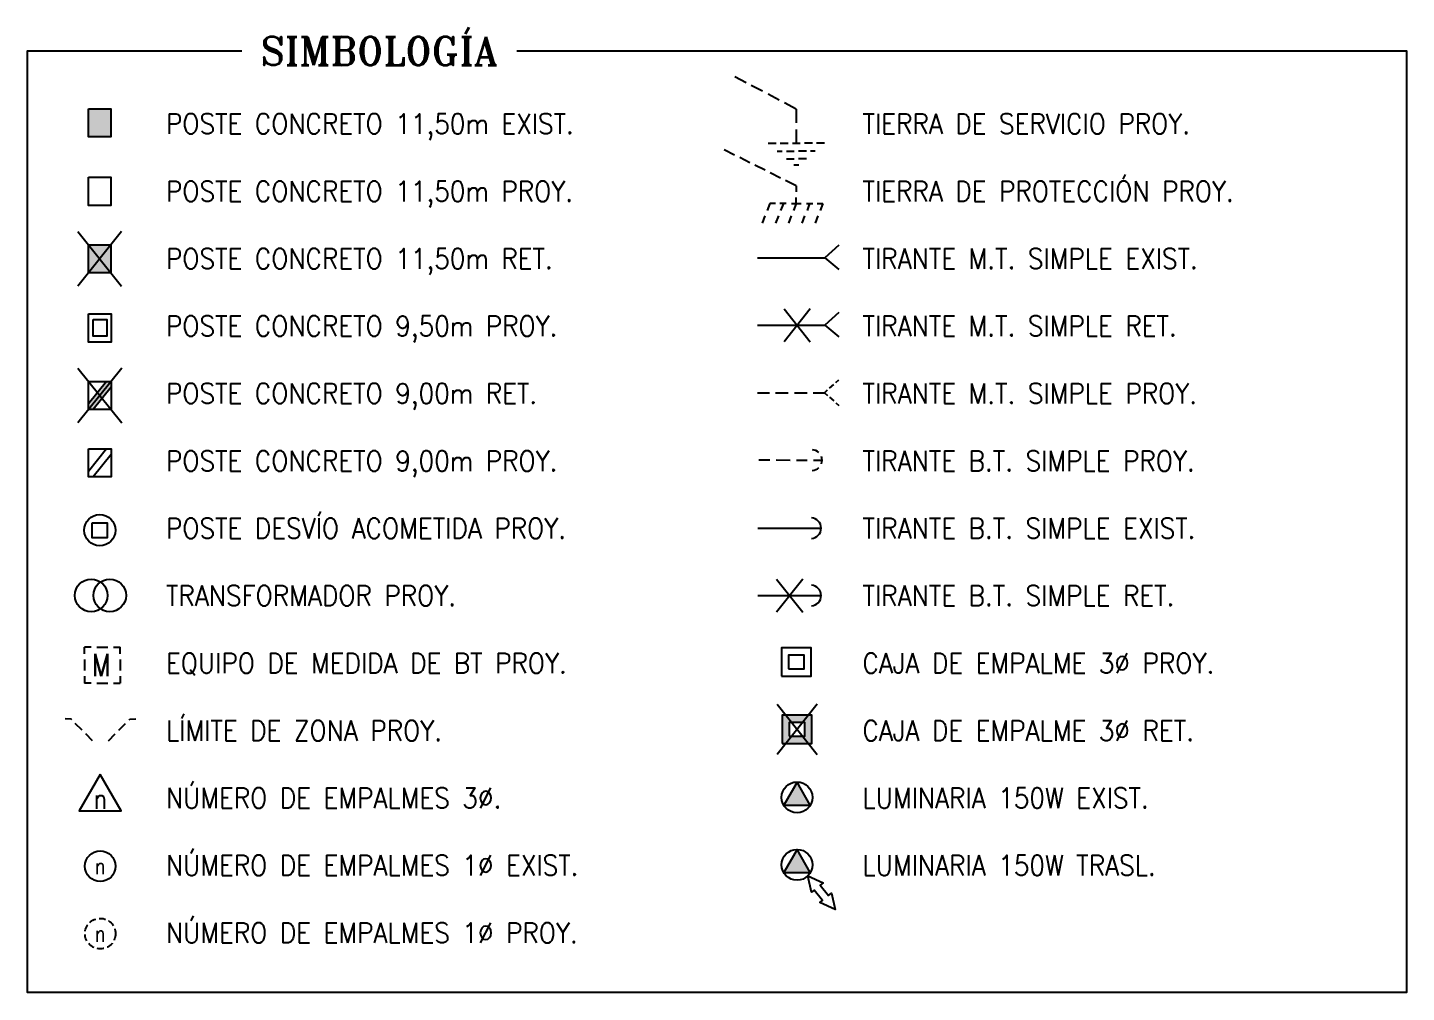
# Model space of a CAD drawing. Extents: x 0 to 336586, y 0 to 6284468.
# Drawn here: x 335948.7 to 336010.1, y 6277773.9 to 6277816.8 of the extents above; entities that cross this region are included whole.
import ezdxf
from ezdxf.enums import TextEntityAlignment as Align

# ---------------------------------------------------------------- set-up
doc = ezdxf.new("R2010")
doc.units = 0
doc.header["$LTSCALE"] = 5
doc.linetypes.add('DASHED', pattern=[0.75, 0.5, -0.25])
for name, color, linetype in [('COTAS', 11, 'Continuous'), ('EQUIPOS', 240, 'Continuous'), ('EQUIPOS_E', 240, 'Continuous'), ('EQUIPOS_P', 240, 'Continuous'), ('EQUIPOS_T', 240, 'Continuous'), ('ESTRUCTURAS', 42, 'Continuous'), ('ESTRUCTURAS_E', 42, 'Continuous'), ('ESTRUCTURAS_P', 42, 'Continuous'), ('ESTRUCTURAS_R', 42, 'Continuous'), ('POSTES_E', 41, 'Continuous'), ('POSTES_P', 41, 'Continuous'), ('POSTES_R', 41, 'Continuous'), ('TEXTO', 2, 'Continuous'), ('TEXTO-AP_T', 50, 'Continuous')]:
    doc.layers.add(name, color=color, linetype=linetype)
doc.styles.add('ROMANS', font='romans.shx', dxfattribs={"height": 1})
doc.styles.add('ROMANT', font='romant.shx', dxfattribs={"height": 2})

# ---------------------------------------------------------------- blocks, each defined once
blk = doc.blocks.new('TT-S_P')
at = {"layer": 'ESTRUCTURAS_E', "ltscale": 3}
for p, q in [((1.66, -0.86), (0, 0)), ((4.07, -2.12), (2.41, -1.26)), ((6.57, -3.43), (4.91, -2.56)), ((9.11, -4.75), (7.37, -3.84)), ((9.11, -4.75), (9.11, -6.8)), ((9.11, -7.79), (9.11, -9.84)), ((4.94, -9.84), (6.12, -9.84)), ((6.71, -9.84), (7.89, -9.84)), ((8.52, -9.84), (9.7, -9.84)), ((11.5, -9.84), (10.32, -9.84)), ((13.27, -9.84), (12.1, -9.84)), ((6.29, -11.01), (7, -11.01)), ((7.63, -11.01), (8.81, -11.01)), ((7.63, -12.15), (8.81, -12.15)), ((10.61, -11.01), (9.43, -11.01)), ((10.61, -12.15), (9.43, -12.15)), ((11.92, -11.01), (11.21, -11.01)), ((9.47, -13.1), (8.74, -13.1))]:
    blk.add_line(p, q, dxfattribs=at)
blk = doc.blocks.new('PC-11-5_E')
at = {"layer": 'POSTES_E'}
blk.add_lwpolyline([(-1, 1.25), (1, 1.25), (1, -1.25), (-1, -1.25)], close=True, dxfattribs=at)
blk.add_solid([(-1, 1.25), (1, 1.25), (-1, -1.25), (1, -1.25)], dxfattribs=at)
blk = doc.blocks.new('LZ-P')
at = {"layer": 'ESTRUCTURAS', "linetype": 'DASHED', "ltscale": 0.5}
for points in [[(-1, 0), (-3.72, 2.74), (-4.48, 2.77)], [(1, 0), (3.72, 2.74), (4.48, 2.77)]]:
    blk.add_lwpolyline(points, dxfattribs=at)
blk = doc.blocks.new('TRAF-A_P')
at = {"layer": 'EQUIPOS_E'}
for centre in [(-0.83, 0), (0.83, 0)]:
    blk.add_circle(centre, 1.45, dxfattribs=at)
blk = doc.blocks.new('PC-9_P')
at = {"layer": 'POSTES_E'}
for p, q in [((0.61, 1.25), (-1, -0.76)), ((1, 0.73), (-0.58, -1.25))]:
    blk.add_line(p, q, dxfattribs=at)
blk.add_lwpolyline([(-1, 1.25), (1, 1.25), (1, -1.25), (-1, -1.25)], close=True, dxfattribs=at)
blk = doc.blocks.new('PC-11-5_P')
at = {"layer": 'POSTES_E'}
blk.add_lwpolyline([(-1, 1.25), (1, 1.25), (1, -1.25), (-1, -1.25)], close=True, dxfattribs=at)
blk = doc.blocks.new('PC-11-5-R_P')
at = {"layer": 'POSTES_P'}
for points in [[(-1, 1.25), (1, 1.25), (1, -1.25), (-1, -1.25)], [(-0.61, 0.74), (0.61, 0.74), (0.61, -0.74), (-0.61, -0.74)]]:
    blk.add_lwpolyline(points, close=True, dxfattribs=at)
blk = doc.blocks.new('CA 3Ø-P')
at = {"layer": 'ESTRUCTURAS'}
for points in [[(-1.31, -1.27), (1.35, -1.27), (1.35, 1.25), (-1.31, 1.25)], [(-0.68, -0.61), (0.71, -0.61), (0.71, 0.59), (-0.68, 0.59)]]:
    blk.add_lwpolyline(points, close=True, dxfattribs=at)
blk = doc.blocks.new('TT-P_P')
at = {"layer": 'ESTRUCTURAS_E', "ltscale": 3}
for p, q in [((1.53, -0.76), (0, 0)), ((3.83, -1.92), (2.31, -1.15)), ((6.06, -3.03), (4.53, -2.27)), ((8.36, -4.18), (6.84, -3.42)), ((10.7, -5.35), (9.1, -4.55)), ((10.7, -5.35), (10.7, -6.22)), ((6.77, -7.95), (6.37, -9)), ((7.62, -7.95), (6.77, -7.95)), ((9.19, -7.95), (8.24, -7.95)), ((8.78, -7.95), (8.38, -9)), ((9.97, -7.95), (11.43, -7.95)), ((10.7, -7.95), (10.3, -9)), ((10.7, -7.95), (10.7, -7.06)), ((12.21, -7.95), (13.16, -7.95)), ((12.68, -7.95), (12.29, -9)), ((13.78, -7.95), (14.63, -7.95)), ((14.63, -7.95), (14.23, -9)), ((5.67, -10.86), (6.08, -9.78)), ((7.68, -10.86), (8.09, -9.78)), ((9.6, -10.86), (10.01, -9.78)), ((11.59, -10.86), (11.99, -9.78)), ((13.54, -10.86), (13.94, -9.78))]:
    blk.add_line(p, q, dxfattribs=at)
blk = doc.blocks.new('EM-BT_P')
at = {"layer": 'EQUIPOS'}
for p, q in [((-1.6, 0.99), (-1.6, 1.6)), ((-0.99, 1.6), (-1.6, 1.6)), ((-0.49, 1.6), (0.49, 1.6)), ((0.99, 1.6), (1.6, 1.6)), ((1.6, 0.99), (1.6, 1.6)), ((-1.6, 0.49), (-1.6, -0.49)), ((1.6, 0.49), (1.6, -0.49)), ((-1.6, -0.99), (-1.6, -1.6)), ((1.6, -0.99), (1.6, -1.6)), ((-0.99, -1.6), (-1.6, -1.6)), ((-0.49, -1.6), (0.49, -1.6)), ((0.99, -1.6), (1.6, -1.6))]:
    blk.add_line(p, q, dxfattribs=at)
at = {"layer": 'EQUIPOS', "style": 'ROMANS', "width": 0.8}
blk.add_text('M', height=1.98, dxfattribs=at).set_placement((-0.91, -0.99))
blk = doc.blocks.new('PC-9_R')
at = {"layer": 'POSTES_E', "ltscale": 3}
blk.add_hatch(color=256, dxfattribs=at).paths.add_polyline_path([(-1, -0.76), (-1, -1.25), (-0.58, -1.25), (1, 0.73), (1, 1.25), (0.61, 1.25)])
at = {"layer": 'POSTES_E', "color": 2}
for p, q in [((-1.95, 2.43), (1.95, -2.43)), ((1.95, 2.43), (-1.95, -2.43))]:
    blk.add_line(p, q, dxfattribs=at)
at = {"layer": 'POSTES_E'}
for p, q in [((0.61, 1.25), (-1, -0.76)), ((1, 0.73), (-0.58, -1.25))]:
    blk.add_line(p, q, dxfattribs=at)
blk.add_lwpolyline([(-1, 1.25), (1, 1.25), (1, -1.25), (-1, -1.25)], close=True, dxfattribs=at)
blk = doc.blocks.new('PC-11-5_R')
at = {"layer": 'POSTES_E', "color": 2}
for p, q in [((1.95, 2.43), (-1.95, -2.43)), ((-1.95, 2.43), (1.95, -2.43))]:
    blk.add_line(p, q, dxfattribs=at)
at = {"layer": 'POSTES_E'}
blk.add_lwpolyline([(-1, 1.25), (1, 1.25), (1, -1.25), (-1, -1.25)], close=True, dxfattribs=at)
blk.add_solid([(-1, 1.25), (1, 1.25), (-1, -1.25), (1, -1.25)], dxfattribs=at)
blk = doc.blocks.new('PM-6_P')
at = {"layer": 'POSTES_E'}
blk.add_lwpolyline([(-0.67, 0.67), (0.67, 0.67), (0.67, -0.67), (-0.67, -0.67)], close=True, dxfattribs=at)
blk.add_circle((0, 0), 1.39, dxfattribs=at)
blk = doc.blocks.new('n-emp-3')
at = {"layer": 'ESTRUCTURAS', "ltscale": 0.5}
blk.add_lwpolyline([(0, 2.16), (-1.87, -1.08), (1.87, -1.08)], close=True, dxfattribs=at)
at = {"color": 0, "style": 'ROMANS', "width": 0.8}
blk.add_attdef('N', text='', height=1.8, dxfattribs=at).set_placement((0, 0), align=Align.MIDDLE)
blk = doc.blocks.new('n-emp-1')
blk.add_circle((0, 0), 1.7)
at = {"style": 'ROMANS', "width": 0.8}
blk.add_attdef('N', text='', height=1.8, dxfattribs=at).set_placement((0, 0), align=Align.MIDDLE)
blk = doc.blocks.new('n-emp-1_P')
at = {"linetype": 'DASHED', "ltscale": 0.3}
blk.add_circle((0, 0), 1.7, dxfattribs=at)
at = {"style": 'ROMANS', "width": 0.8}
blk.add_attdef('N', text='', height=1.8, dxfattribs=at).set_placement((0, 0), align=Align.MIDDLE)
blk = doc.blocks.new('TMT-S_R')
at = {"layer": 'ESTRUCTURAS_E', "ltscale": 5}
blk.add_line((0, 0), (8.01, 0), dxfattribs=at)
blk.add_lwpolyline([(9.65, 1.52), (8.01, 0), (9.65, -1.37)], dxfattribs=at)
at = {"layer": 'POSTES_E', "color": 2}
for p, q in [((6.27, 1.95), (3.16, -1.95)), ((3.16, 1.95), (6.27, -1.95))]:
    blk.add_line(p, q, dxfattribs=at)
blk = doc.blocks.new('TMT-S_E')
at = {"layer": 'ESTRUCTURAS_E', "ltscale": 5}
blk.add_line((0, 0), (8.01, 0), dxfattribs=at)
blk.add_lwpolyline([(9.65, 1.52), (8.01, 0), (9.65, -1.37)], dxfattribs=at)
blk = doc.blocks.new('TMT-S_P')
at = {"layer": 'ESTRUCTURAS_E', "ltscale": 3}
for p, q in [((0, 0), (1.43, 0)), ((2.16, 0), (3.67, 0)), ((4.4, 0), (5.9, 0)), ((6.61, 0), (7.98, 0)), ((7.98, 0), (8.33, 0.32)), ((8.57, 0.53), (9.07, 0.98)), ((9.3, 1.19), (9.65, 1.51)), ((7.98, 0), (8.33, -0.32)), ((8.57, -0.53), (9.07, -0.98)), ((9.3, -1.19), (9.65, -1.51))]:
    blk.add_line(p, q, dxfattribs=at)
blk = doc.blocks.new('*U127')
at = {"layer": 'ESTRUCTURAS_E', "ltscale": 3}
for p, q in [((0, 0), (1.28, 0)), ((2.06, 0), (3.69, -0.01)), ((4.47, -0.01), (5.73, -0.01)), ((6.48, -0.01), (7.5, -0.02))]:
    blk.add_line(p, q, dxfattribs=at)
for start, end in [(46.2596, 86.6711), (339.9592, 20.3476), (273.0748, 313.4863)]:
    blk.add_arc((6.27, -0.02), 1.23, start, end, dxfattribs=at)
blk = doc.blocks.new('*U16')
at = {"layer": 'ESTRUCTURAS_E'}
blk.add_line((0, 0), (7.5, 0), dxfattribs=at)
blk.add_arc((6.27, 0), 1.23, 273.2018, 86.7982, dxfattribs=at)
at = {"layer": 'POSTES_E', "color": 2}
for p, q in [((5.31, 1.95), (2.19, -1.95)), ((2.19, 1.95), (5.31, -1.95))]:
    blk.add_line(p, q, dxfattribs=at)
blk = doc.blocks.new('*U113')
at = {"layer": 'ESTRUCTURAS_E'}
blk.add_line((0, 0), (7.5, 0), dxfattribs=at)
blk.add_arc((6.27, 0), 1.23, 273.2033, 86.7967, dxfattribs=at)
blk = doc.blocks.new('CA 3Ø-E')
at = {"layer": 'ESTRUCTURAS'}
for points in [[(-1.36, -1.26), (1.3, -1.26), (1.3, 1.26), (-1.36, 1.26)], [(-0.73, -0.6), (0.66, -0.6), (0.66, 0.6), (-0.73, 0.6)]]:
    blk.add_lwpolyline(points, close=True, dxfattribs=at)
for points in [[(-1.36, 1.26), (1.3, 1.26), (-0.73, 0.6), (0.66, 0.6)], [(-1.36, 1.26), (-0.73, 0.6), (-1.36, -1.26), (-0.73, -0.6)], [(0.66, 0.6), (1.3, 1.26), (0.66, -0.6), (1.3, -1.26)], [(-1.36, -1.26), (-0.73, -0.6), (1.3, -1.26), (0.66, -0.6)]]:
    blk.add_solid(points, dxfattribs=at)
blk = doc.blocks.new('CA 3Ø-R')
at = {"layer": 'EQUIPOS', "color": 2}
for p, q in [((1.78, 2.23), (-1.78, -2.23)), ((-1.78, 2.23), (1.78, -2.23))]:
    blk.add_line(p, q, dxfattribs=at)
at = {"layer": 'ESTRUCTURAS'}
for points in [[(-1.33, -1.26), (1.33, -1.26), (1.33, 1.26), (-1.33, 1.26)], [(-0.7, -0.6), (0.7, -0.6), (0.7, 0.6), (-0.7, 0.6)]]:
    blk.add_lwpolyline(points, close=True, dxfattribs=at)
for points in [[(-1.33, 1.26), (1.33, 1.26), (-0.7, 0.6), (0.7, 0.6)], [(-1.33, 1.26), (-0.7, 0.6), (-1.33, -1.26), (-0.7, -0.6)], [(0.7, 0.6), (1.33, 1.26), (0.7, -0.6), (1.33, -1.26)], [(-1.33, -1.26), (-0.7, -0.6), (1.33, -1.26), (0.7, -0.6)]]:
    blk.add_solid(points, dxfattribs=at)
at = {"layer": 'COTAS'}
blk.add_blockref('CA 3Ø-E', (0.03, 0), dxfattribs=at)
blk = doc.blocks.new('LUM-150W_T')
at = {"layer": 'EQUIPOS_E', "linetype": 'Continuous'}
blk.add_hatch(color=50, dxfattribs=at).paths.add_polyline_path([(1.18, -2.05), (0, 0), (-1.18, -2.05)])
at = {"layer": 'EQUIPOS_E', "color": 50, "linetype": 'Continuous', "flags": 128}
blk.add_lwpolyline([(1.18, -2.05), (0, 0), (-1.18, -2.05)], close=True, dxfattribs=at)
at = {"layer": 'EQUIPOS_E', "color": 6}
blk.add_lwpolyline([(0.97, -2.34), (2.32, -2.96), (2.07, -3.17), (2.81, -4.1), (3.07, -3.9), (3.39, -5.35), (2.04, -4.72), (2.27, -4.54), (1.52, -3.61), (1.29, -3.79), (0.97, -2.34)], dxfattribs=at)
at = {"layer": 'EQUIPOS_E', "color": 50, "linetype": 'Continuous'}
blk.add_circle((0, -1.37), 1.37, dxfattribs=at)
blk = doc.blocks.new('LUM-150W_E')
at = {"layer": 'EQUIPOS_E', "linetype": 'Continuous'}
blk.add_hatch(color=50, dxfattribs=at).paths.add_polyline_path([(-1.18, 2.05), (0, 0), (1.18, 2.05)])
at = {"layer": 'EQUIPOS_E', "color": 50, "linetype": 'Continuous', "flags": 128}
blk.add_lwpolyline([(-1.18, 2.05), (0, 0), (1.18, 2.05)], close=True, dxfattribs=at)
at = {"layer": 'EQUIPOS_E', "color": 50, "linetype": 'Continuous'}
blk.add_circle((0, 1.37), 1.37, dxfattribs=at)

msp = doc.modelspace()

# ---------------------------------------------------------------- linework, layer by layer
at = {"layer": 'TEXTO-AP_T'}
msp.add_lwpolyline([(335970.477, 6277815.806), (336010.075, 6277815.806), (336010.075, 6277773.915), (335948.709, 6277773.915), (335948.709, 6277815.806), (335958.245, 6277815.806)], dxfattribs=at)

# ---------------------------------------------------------------- block references
at = {"layer": 'EQUIPOS', "xscale": 0.5, "yscale": 0.5, "zscale": 0.5}
msp.add_blockref('EM-BT_P', (335952.036, 6277788.479), dxfattribs=at)
at = {"layer": 'EQUIPOS_E', "ltscale": 5, "xscale": 0.5, "yscale": 0.5, "zscale": 0.5, "rotation": 180}
msp.add_blockref('LUM-150W_E', (335982.955, 6277783.277), dxfattribs=at)
at = {"layer": 'EQUIPOS_P', "xscale": 0.5, "yscale": 0.5, "zscale": 0.5}
msp.add_blockref('TRAF-A_P', (335951.954, 6277791.581), dxfattribs=at)
at = {"layer": 'EQUIPOS_T', "ltscale": 5, "xscale": 0.5, "yscale": 0.5, "zscale": 0.5}
msp.add_blockref('LUM-150W_T', (335982.955, 6277780.277), dxfattribs=at)
at = {"layer": 'ESTRUCTURAS'}
for name, p, xscale, yscale, zscale in [('n-emp-3', (335951.943, 6277782.531), 0.5, 0.5, 0.5), ('n-emp-1', (335951.943, 6277779.531), 0.4000000000014552, 0.4000000000014552, 0.4000000000014552)]:
    msp.add_blockref(name, p, dxfattribs=dict(at, xscale=xscale, yscale=yscale, zscale=zscale)).add_auto_attribs({'N': 'n'})
at = {"layer": 'ESTRUCTURAS_E', "ltscale": 5, "xscale": 0.375, "yscale": 0.375, "zscale": 0.375}
for name, p in [('TMT-S_E', (335981.189, 6277806.601)), ('*U113', (335981.214, 6277794.573))]:
    msp.add_blockref(name, p, dxfattribs=at)
at = {"layer": 'ESTRUCTURAS_P'}
for name, p, xscale, yscale, zscale in [('TT-S_P', (335980.189, 6277814.649), 0.3, 0.3, 0.3), ('TT-P_P', (335979.711, 6277811.405), 0.3, 0.3, 0.3), ('CA 3Ø-P', (335982.914, 6277788.624), 0.5, 0.5, 0.5), ('LZ-P', (335951.954, 6277785.112), 0.3499999999985448, 0.3499999999985448, 0.5)]:
    msp.add_blockref(name, p, dxfattribs=dict(at, xscale=xscale, yscale=yscale, zscale=zscale))
at = {"layer": 'ESTRUCTURAS_P', "ltscale": 5, "xscale": 0.375, "yscale": 0.375, "zscale": 0.375}
for name, p in [('TMT-S_P', (335981.189, 6277800.601)), ('*U127', (335981.258, 6277797.608))]:
    msp.add_blockref(name, p, dxfattribs=at)
at = {"layer": 'ESTRUCTURAS_P', "xscale": 0.4, "yscale": 0.4, "zscale": 0.4}
msp.add_blockref('n-emp-1_P', (335951.943, 6277776.531), dxfattribs=at).add_auto_attribs({'N': 'n'})
at = {"layer": 'ESTRUCTURAS_R', "ltscale": 5, "xscale": 0.375, "yscale": 0.375, "zscale": 0.375}
for name, p in [('TMT-S_R', (335981.189, 6277803.601)), ('*U16', (335981.214, 6277791.573))]:
    msp.add_blockref(name, p, dxfattribs=at)
at = {"layer": 'ESTRUCTURAS_R', "xscale": 0.5, "yscale": 0.5, "zscale": 0.5}
msp.add_blockref('CA 3Ø-R', (335982.955, 6277785.619), dxfattribs=at)
at = {"layer": 'POSTES_E', "xscale": 0.5, "yscale": 0.5, "zscale": 0.5}
msp.add_blockref('PC-11-5_E', (335951.921, 6277812.608), dxfattribs=at)
at = {"layer": 'POSTES_P', "xscale": 0.5, "yscale": 0.5, "zscale": 0.5}
for name, p in [('PC-11-5_P', (335951.92, 6277809.56)), ('PC-11-5-R_P', (335951.927, 6277803.481)), ('PC-9_P', (335951.923, 6277797.481))]:
    msp.add_blockref(name, p, dxfattribs=at)
at = {"layer": 'POSTES_P', "ltscale": 5, "xscale": 0.5, "yscale": 0.5, "zscale": 0.5}
msp.add_blockref('PM-6_P', (335951.923, 6277794.481), dxfattribs=at)
at = {"layer": 'POSTES_R', "ltscale": 5, "xscale": 0.5, "yscale": 0.5, "zscale": 0.5}
msp.add_blockref('PC-11-5_R', (335951.92, 6277806.56), dxfattribs=at)
at = {"layer": 'POSTES_R', "xscale": 0.5, "yscale": 0.5, "zscale": 0.5}
msp.add_blockref('PC-9_R', (335951.923, 6277800.481), dxfattribs=at)

# ---------------------------------------------------------------- texts
at = {"layer": 'TEXTO', "style": 'ROMANT'}
msp.add_text('SIMBOLOGÍA', height=1.25, dxfattribs=at).set_placement((335964.361, 6277815.806), align=Align.MIDDLE_CENTER)
at = {"layer": 'TEXTO', "style": 'ROMANS', "width": 0.9}
for s, p in [('POSTE CONCRETO 11,50m EXIST.', (335954.866, 6277812.116)), ('TIERRA DE SERVICIO PROY.', (335985.866, 6277812.116)), ('POSTE CONCRETO 11,50m PROY.', (335954.866, 6277809.116)), ('TIERRA DE PROTECCIÓN PROY.', (335985.866, 6277809.116)), ('POSTE CONCRETO 11,50m RET.', (335954.866, 6277806.116)), ('TIRANTE M.T. SIMPLE EXIST.', (335985.866, 6277806.116)), ('POSTE CONCRETO 9,50m PROY.', (335954.866, 6277803.116)), ('TIRANTE M.T. SIMPLE RET.', (335985.866, 6277803.116)), ('POSTE CONCRETO 9,00m RET.', (335954.866, 6277800.116)), ('TIRANTE M.T. SIMPLE PROY.', (335985.866, 6277800.116)), ('POSTE CONCRETO 9,00m PROY.', (335954.866, 6277797.116)), ('TIRANTE B.T. SIMPLE PROY.', (335985.866, 6277797.116)), ('POSTE DESVÍO ACOMETIDA PROY.', (335954.866, 6277794.116)), ('TIRANTE B.T. SIMPLE EXIST.', (335985.866, 6277794.116)), ('TRANSFORMADOR PROY.', (335954.866, 6277791.116)), ('TIRANTE B.T. SIMPLE RET.', (335985.866, 6277791.116)), ('EQUIPO DE MEDIDA DE BT PROY.', (335954.866, 6277788.116)), ('CAJA DE EMPALME 3Ø PROY.', (335985.866, 6277788.116)), ('LÍMITE DE ZONA PROY.', (335954.866, 6277785.116)), ('CAJA DE EMPALME 3Ø RET.', (335985.866, 6277785.116)), ('NÚMERO DE EMPALMES 3Ø.', (335954.866, 6277782.116)), ('LUMINARIA 150W EXIST.', (335985.866, 6277782.116)), ('NÚMERO DE EMPALMES 1Ø EXIST.', (335954.866, 6277779.116)), ('LUMINARIA 150W TRASL.', (335985.866, 6277779.116)), ('NÚMERO DE EMPALMES 1Ø PROY.', (335954.866, 6277776.116))]:
    msp.add_text(s, height=0.9, dxfattribs=at).set_placement(p)

doc.saveas('drawing.dxf')
